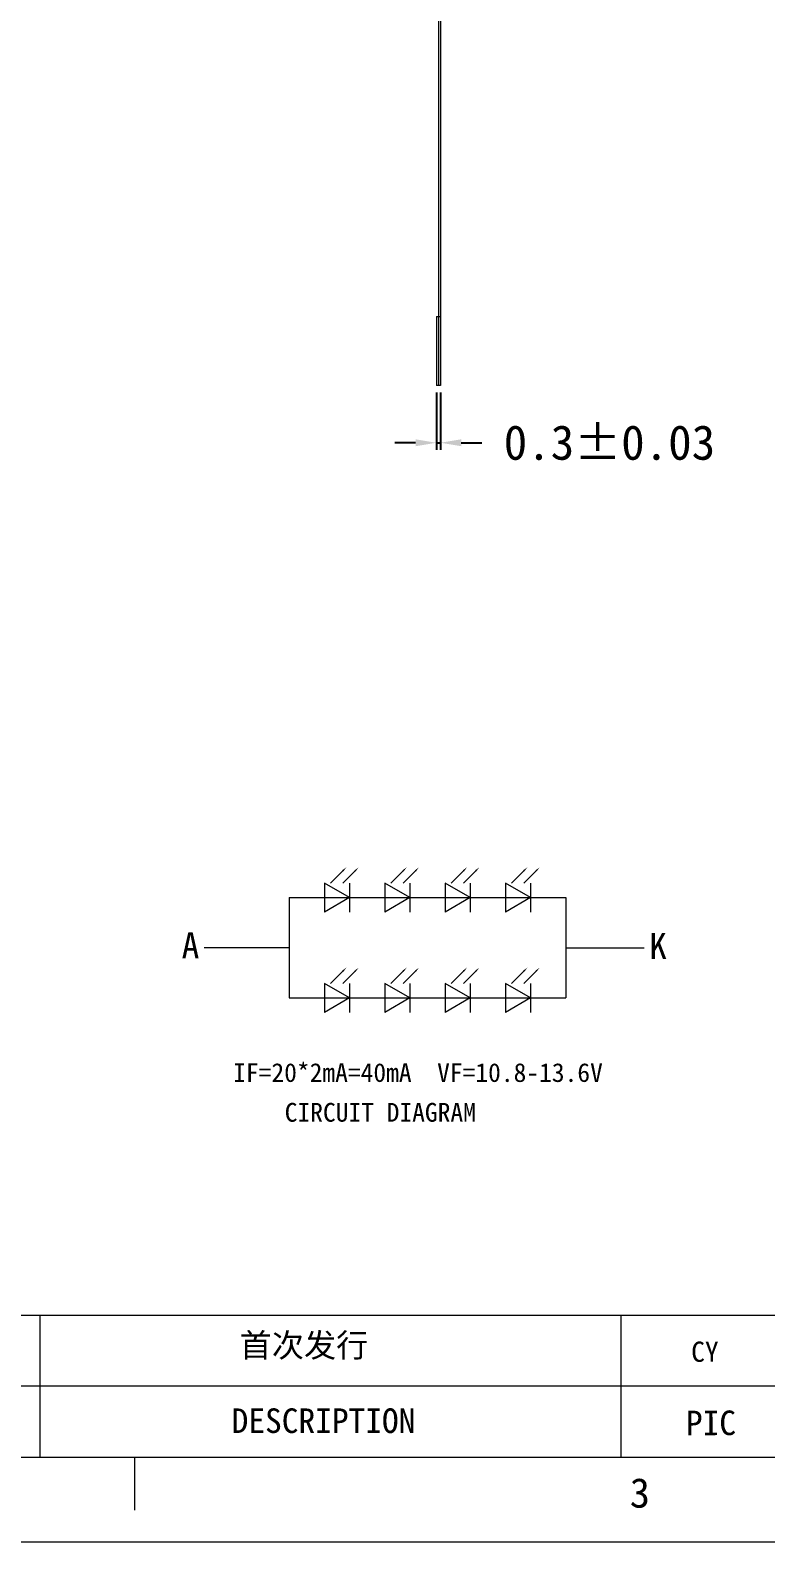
# Model space of a CAD drawing. Header units: inches. Extents: x 240 to 1407, y -538 to -118.
# Drawn here: x 379.4 to 432.6, y -524.3 to -415 of the extents above; entities that cross this region are included whole.
import ezdxf
from ezdxf.enums import TextEntityAlignment as Align

# ---------------------------------------------------------------- set-up
doc = ezdxf.new("R2010")
doc.units = ezdxf.units.IN
doc.header["$LTSCALE"] = 1.21
doc.header["$MEASUREMENT"] = 0
doc.header["$PDMODE"] = 3
doc.header["$PDSIZE"] = 0.3125
doc.layers.get('0').update_dxf_attribs({"linetype": 'CONTINUOUS'})
doc.layers.get('Defpoints').update_dxf_attribs({"linetype": 'CONTINUOUS'})
doc.layers.add('DIM', color=123, linetype='CONTINUOUS', lineweight=9)
doc.layers.add('FPC', color=40, linetype='CONTINUOUS', lineweight=20)
doc.layers.add('文字', color=7, linetype='CONTINUOUS')
doc.styles.add('仿宋', font='', dxfattribs={"height": 2.5})
doc.styles.add('宋体', font='')
doc.styles.get('仿宋').set_extended_font_data('FangSong_GB2312')
doc.styles.get('宋体').set_extended_font_data('SimSun')
doc.dimstyles.new('HC-1', dxfattribs={"dimtxt": 2.5, "dimasz": 1.5, "dimexe": 0.5, "dimexo": 0.5, "dimgap": 0.9, "dimtad": 0, "dimzin": 0, "dimdsep": 46, "dimtxsty": '仿宋', "dimcen": 0.5, "dimclrd": 3, "dimclre": 3, "dimclrt": 3, "dimazin": 0, "dimtfac": 1, "dimtmove": 0, "dimatfit": 3, "dimfxl": 1, "dimtolj": 1, "dimtzin": 0, "dimarcsym": 0})

# ---------------------------------------------------------------- blocks, each defined once
blk = doc.blocks.new('*D210')
at = {"color": 0, "lineweight": -2}
for p, q in [((408.78, -441.23), (408.78, -445.37)), ((409.08, -441.23), (409.08, -445.37)), ((407.28, -444.87), (405.78, -444.87)), ((408.78, -444.87), (409.08, -444.87)), ((410.58, -444.87), (412.08, -444.87))]:
    blk.add_line(p, q, dxfattribs=at)
at = {"color": 0}
for points in [[(407.28, -444.62), (407.28, -445.12), (408.78, -444.87)], [(410.58, -444.62), (410.58, -445.12), (409.08, -444.87)]]:
    blk.add_solid(points, dxfattribs=at)
at = {"layer": 'Defpoints', "color": 0}
for p in [(408.78, -440.73), (409.08, -440.73), (409.08, -444.87)]:
    blk.add_point(p, dxfattribs=at)
at = {"color": 7, "lineweight": 5, "insert": (421.31, -444.87), "char_height": 2.5, "attachment_point": 5, "style": '仿宋'}
blk.add_mtext('\\A1;0.3%%P0.03', dxfattribs=at)

msp = doc.modelspace()

# ---------------------------------------------------------------- linework, layer by layer
at = {"color": 30, "lineweight": 5}
for p, q in [((408.951, -440.728), (408.951, -411.588)), ((409.081, -411.588), (409.081, -440.728)), ((408.781, -435.728), (408.781, -440.728))]:
    msp.add_line(p, q, dxfattribs=at)
at = {"color": 4, "linetype": 'Continuous', "lineweight": 5}
for p, q in [((447.274, -507.974), (363.941, -507.974)), ((380.076, -507.974), (380.076, -518.229)), ((422.156, -518.229), (422.156, -507.974)), ((447.274, -513.102), (363.941, -513.102))]:
    msp.add_line(p, q, dxfattribs=at)
at = {"linetype": 'Continuous', "lineweight": 5}
for p, q in [((245.647, -518.229), (598.812, -518.229)), ((386.925, -518.229), (386.925, -522.054))]:
    msp.add_line(p, q, dxfattribs=at)
at = {"color": 7, "linetype": 'Continuous', "lineweight": 5}
msp.add_line((239.527, -524.349), (604.932, -524.349), dxfattribs=at)
at = {"color": 4, "linetype": 'Continuous', "lineweight": 5}
msp.add_lwpolyline([(363.941, -507.974), (363.941, -518.229), (598.812, -518.229), (598.812, -481.203), (447.274, -481.204), (447.274, -518.229)], dxfattribs=at)
at = {"layer": 'DIM', "color": 1, "lineweight": 5}
for p, q in [((400.679, -476.715), (400.679, -478.812)), ((402.494, -477.763), (400.679, -476.715)), ((402.494, -476.715), (402.494, -478.812)), ((405.045, -476.715), (405.045, -478.812)), ((406.861, -477.763), (405.045, -476.715)), ((406.861, -476.715), (406.861, -478.812)), ((409.412, -476.715), (409.412, -478.812)), ((411.227, -477.763), (409.412, -476.715)), ((411.227, -476.715), (411.227, -478.812)), ((413.778, -476.715), (413.778, -478.812)), ((415.594, -477.763), (413.778, -476.715)), ((415.594, -476.715), (415.594, -478.812)), ((398.128, -477.763), (402.494, -477.763)), ((398.128, -477.763), (398.128, -485.02)), ((402.494, -477.763), (400.679, -478.812)), ((400.679, -477.763), (405.045, -477.763)), ((405.045, -477.763), (409.412, -477.763)), ((406.861, -477.763), (405.045, -478.812)), ((411.227, -477.763), (409.412, -478.812)), ((409.412, -477.763), (413.778, -477.763)), ((415.594, -477.763), (413.778, -478.812)), ((413.778, -477.763), (418.144, -477.763)), ((418.144, -477.763), (418.144, -485.02)), ((398.128, -481.392), (391.964, -481.392)), ((418.144, -481.392), (423.826, -481.392)), ((400.679, -483.972), (400.679, -486.068)), ((402.494, -485.02), (400.679, -483.972)), ((402.494, -483.972), (402.494, -486.068)), ((405.045, -483.972), (405.045, -486.068)), ((406.861, -485.02), (405.045, -483.972)), ((406.861, -483.972), (406.861, -486.068)), ((409.412, -483.972), (409.412, -486.068)), ((411.227, -485.02), (409.412, -483.972)), ((411.227, -483.972), (411.227, -486.068)), ((413.778, -483.972), (413.778, -486.068)), ((415.594, -485.02), (413.778, -483.972)), ((415.594, -483.972), (415.594, -486.068)), ((398.128, -485.02), (402.494, -485.02)), ((402.494, -485.02), (400.679, -486.068)), ((400.679, -485.02), (405.045, -485.02)), ((405.045, -485.02), (409.412, -485.02)), ((406.861, -485.02), (405.045, -486.068)), ((411.227, -485.02), (409.412, -486.068)), ((409.412, -485.02), (413.778, -485.02)), ((415.594, -485.02), (413.778, -486.068)), ((413.778, -485.02), (418.144, -485.02))]:
    msp.add_line(p, q, dxfattribs=at)
for points in [[(402.021, -475.817), (401.129, -476.709)], [(402.902, -475.827), (402.01, -476.719)], [(406.387, -475.817), (405.495, -476.709)], [(407.268, -475.827), (406.376, -476.719)], [(410.754, -475.817), (409.862, -476.709)], [(411.635, -475.827), (410.743, -476.719)], [(415.12, -475.817), (414.228, -476.709)], [(416.001, -475.827), (415.109, -476.719)], [(402.021, -483.074), (401.129, -483.966)], [(402.902, -483.084), (402.01, -483.976)], [(406.387, -483.074), (405.495, -483.966)], [(407.268, -483.084), (406.376, -483.976)], [(410.754, -483.074), (409.862, -483.966)], [(411.635, -483.084), (410.743, -483.976)], [(415.12, -483.074), (414.228, -483.966)], [(416.001, -483.084), (415.109, -483.976)]]:
    msp.add_lwpolyline(points, dxfattribs=at)
for points in [[(401.98, -475.777), (402.265, -475.573), (402.062, -475.858)], [(402.861, -475.786), (403.146, -475.583), (402.943, -475.868)], [(406.347, -475.777), (406.631, -475.573), (406.428, -475.858)], [(407.228, -475.786), (407.513, -475.583), (407.309, -475.868)], [(410.713, -475.777), (410.998, -475.573), (410.794, -475.858)], [(411.594, -475.786), (411.879, -475.583), (411.675, -475.868)], [(415.079, -475.777), (415.364, -475.573), (415.161, -475.858)], [(415.96, -475.786), (416.245, -475.583), (416.042, -475.868)], [(401.98, -483.033), (402.265, -482.83), (402.062, -483.115)], [(402.861, -483.043), (403.146, -482.84), (402.943, -483.124)], [(406.347, -483.033), (406.631, -482.83), (406.428, -483.115)], [(407.228, -483.043), (407.513, -482.84), (407.309, -483.124)], [(410.713, -483.033), (410.998, -482.83), (410.794, -483.115)], [(411.594, -483.043), (411.879, -482.84), (411.675, -483.124)], [(415.079, -483.033), (415.364, -482.83), (415.161, -483.115)], [(415.96, -483.043), (416.245, -482.84), (416.042, -483.124)]]:
    msp.add_solid(points, dxfattribs=at)
at = {"layer": 'FPC', "color": 30}
for p, q in [((408.781, -435.728), (409.081, -435.728)), ((409.081, -440.728), (408.781, -440.728))]:
    msp.add_line(p, q, dxfattribs=at)

# ---------------------------------------------------------------- texts
at = {"color": 4, "linetype": 'Continuous', "lineweight": 5, "style": '宋体'}
for s, height, rotation, p in [('DESCRIPTION', 1.77722, 0, (400.612, -516.481)), ('PIC', 1.7772, 0.2648, (428.662, -516.641))]:
    msp.add_text(s, height=height, rotation=rotation, dxfattribs=at).set_placement(p, align=Align.CENTER)
msp.add_text('3', height=2.142, rotation=0, dxfattribs=at).set_placement((422.785, -521.883))
at = {"color": 2, "lineweight": 5, "insert": (389.898, -509.285), "char_height": 1.70637, "width": 42.08018, "attachment_point": 1, "rotation": 0, "style": '宋体'}
msp.add_mtext('{\\C1;    首次发行}', dxfattribs=at)
at = {"lineweight": 5, "insert": (427.225, -509.872), "char_height": 1.4636, "width": 9.10524, "attachment_point": 1, "rotation": 0, "style": '宋体'}
msp.add_mtext('{\\C1;CY}', dxfattribs=at)
at = {"layer": 'DIM', "color": 1, "lineweight": 5, "char_height": 1.89, "width": 22.19546, "attachment_point": 1, "style": '仿宋'}
for s, insert in [('{\\fSimSun|b0|i0|c134|p2;A}', (390.34, -480.277)), ('{\\fSimSun|b0|i0|c134|p2;K }', (424.181, -480.318))]:
    msp.add_mtext(s, dxfattribs=dict(at, insert=insert))
at = {"layer": '文字', "color": 2, "lineweight": 5, "style": '宋体'}
for s, p in [('IF=20*2mA=40mA  VF=10.8-13.6V', (394.073, -491.094)), ('CIRCUIT DIAGRAM', (397.803, -493.97))]:
    msp.add_text(s, height=1.35636, dxfattribs=at).set_placement(p)

# ---------------------------------------------------------------- dimensions: what is measured, and where the dimension line sits
at = {"color": 3, "lineweight": 5}
dim = msp.add_linear_dim(base=(409.081, -444.872), p1=(408.781, -440.728), p2=(409.081, -440.728), text='0.3%%P0.03', dimstyle='HC-1', override={"dimclrd": 0, "dimclre": 0, "dimclrt": 7, "dimfxl": 0.5, "dimarcsym": 2}, dxfattribs=at)
dim.commit()
dim.dimension.update_dxf_attribs({"geometry": '*D210', "text_midpoint": (421.314, -444.872), "dimtype": 160})

doc.saveas('drawing.dxf')
